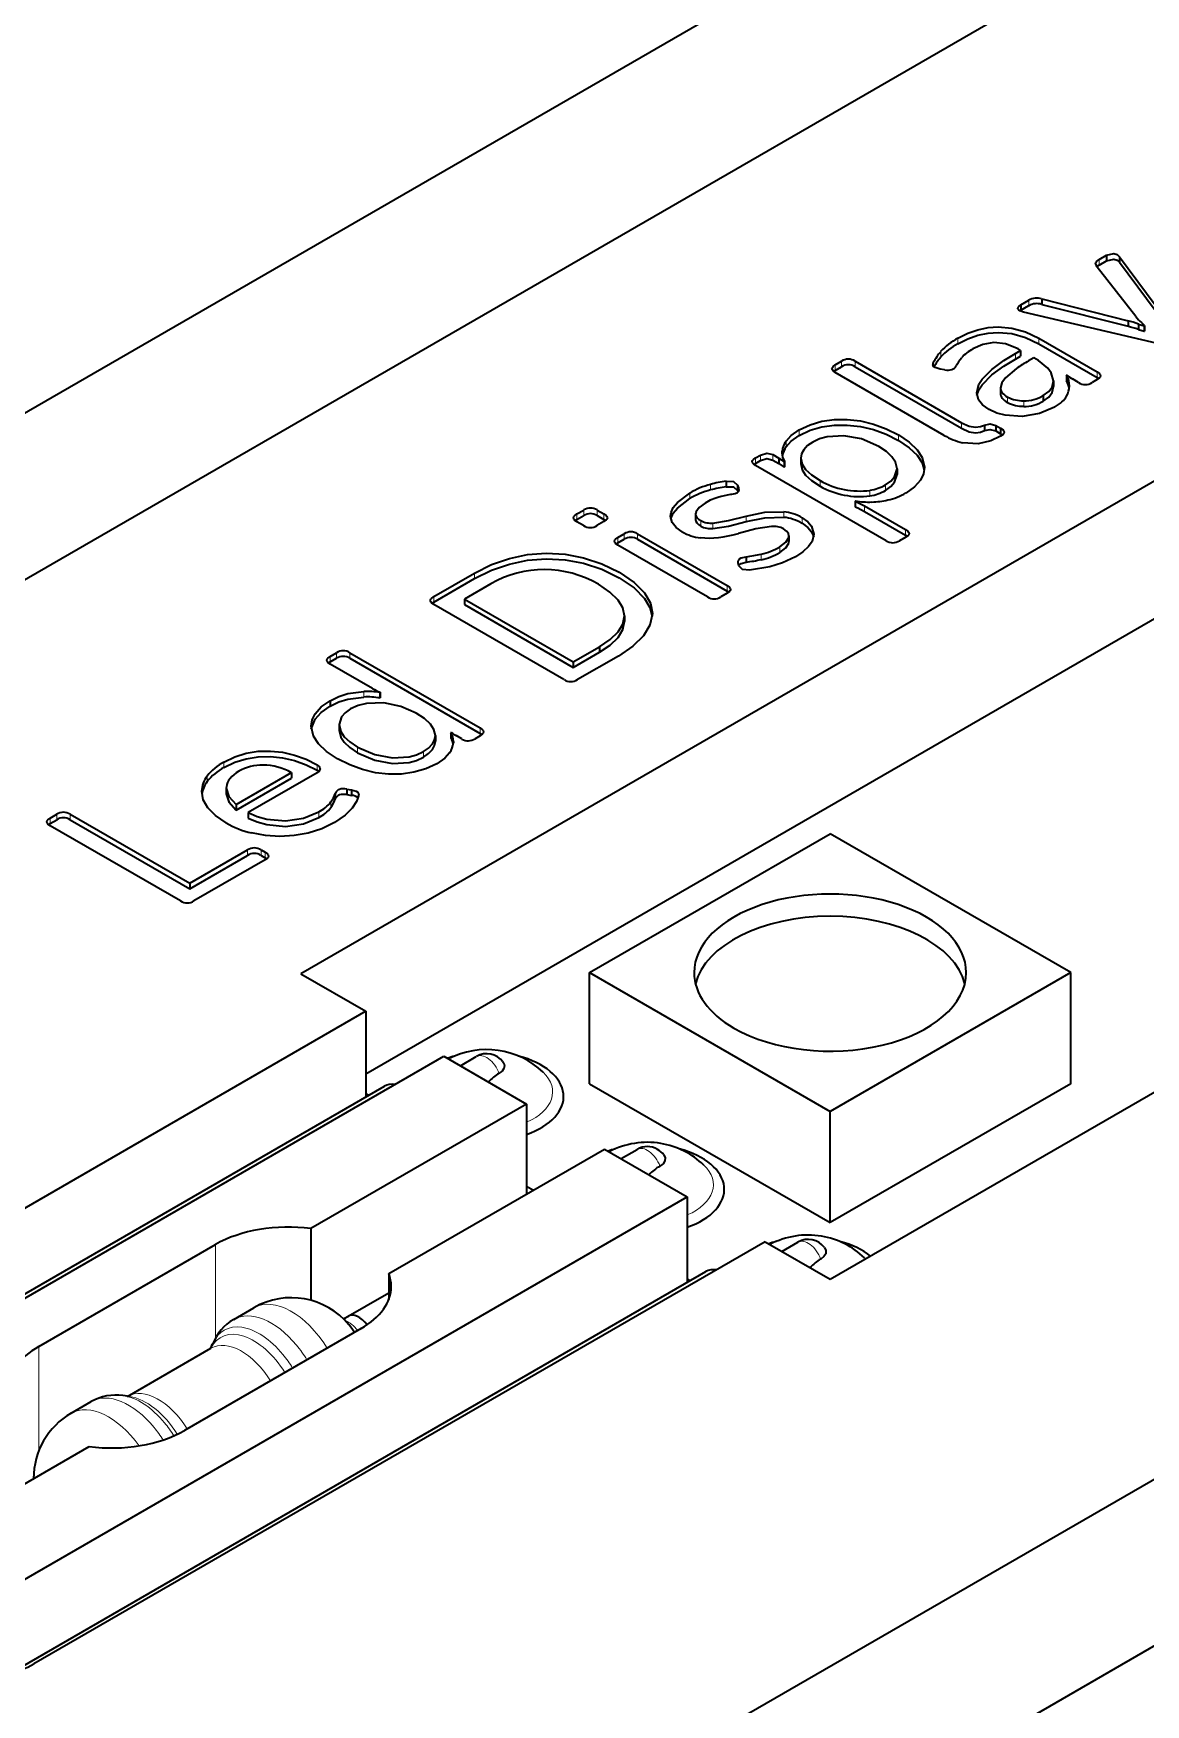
# Model space of a CAD drawing. Extents: x 218 to 1434, y 54 to 743.
# Drawn here: x 854.42 to 870.77, y 620.98 to 645.54 of the extents above; entities that cross this region are included whole.
import ezdxf

# ---------------------------------------------------------------- set-up
doc = ezdxf.new("R2010")
doc.units = 0

msp = doc.modelspace()

# ---------------------------------------------------------------- linework, layer by layer
at = {"color": 7, "lineweight": 35}
for p, q in [((829.375, 625.578), (1030.455, 741.671)), ((1033.969, 733.111), (858.355, 631.72)), ((859.309, 630.247), (1033.969, 731.086)), ((1052.332, 729.041), (851.253, 612.947)), ((1052.332, 726.591), (851.253, 610.498)), ((1052.332, 726.591), (851.253, 610.498)), ((834.646, 626.172), (930.701, 681.629)), ((834.646, 626.172), (930.701, 681.629)), ((866.133, 627.229), (945.509, 673.057))]:
    msp.add_line(p, q, dxfattribs=at)
at = {"color": 7, "lineweight": 35, "ltscale": 0.003112}
msp.add_line((870.086, 642.218), (870.193, 642.281), dxfattribs=at)
at = {"color": 7, "lineweight": 13, "ltscale": 0.00204}
for p, q in [((870.086, 642.218), (870.086, 642.137)), ((867.758, 640.864), (867.758, 640.783)), ((866.209, 640.672), (866.209, 640.59)), ((868.065, 639.821), (868.065, 639.74)), ((865.107, 639.344), (865.107, 639.263)), ((865.984, 638.969), (865.984, 638.888)), ((866.64, 638.597), (866.64, 638.516)), ((864.897, 638.448), (864.897, 638.367)), ((863.105, 638.188), (863.105, 638.107)), ((863.302, 638.188), (863.302, 638.107)), ((865.392, 637.995), (865.392, 637.913)), ((859.186, 635.052), (859.186, 634.97)), ((858.593, 634.793), (858.593, 634.711)), ((860.156, 634.986), (860.156, 634.904)), ((857.57, 633.541), (857.57, 633.46)), ((857.768, 633.541), (857.768, 633.46)), ((857.827, 633.507), (857.827, 633.425))]:
    msp.add_line(p, q, dxfattribs=at)
at = {"color": 7, "lineweight": 35, "ltscale": 0.003111}
msp.add_line((870.086, 642.137), (870.193, 642.199), dxfattribs=at)
at = {"color": 7, "lineweight": 35, "ltscale": 0.002042}
for p, q in [((870.193, 642.281), (870.193, 642.199)), ((870.385, 642.26), (870.385, 642.178)), ((868.936, 641.555), (868.936, 641.473)), ((869.242, 641.641), (869.242, 641.559)), ((870.511, 641.32), (870.511, 641.238)), ((870.666, 641.271), (870.666, 641.19)), ((870.747, 641.245), (870.747, 641.164)), ((869.606, 640.518), (869.606, 640.436)), ((868.637, 640.33), (868.637, 640.248)), ((869.265, 640.221), (869.265, 640.139)), ((869.415, 640.434), (869.415, 640.353)), ((868.403, 639.785), (868.403, 639.704)), ((868.639, 639.739), (868.639, 639.657)), ((865.38, 639.301), (865.38, 639.219)), ((865.455, 639.251), (865.455, 639.169)), ((865.46, 639.254), (865.46, 639.172)), ((865.701, 639.301), (865.701, 639.219)), ((864.605, 638.961), (864.605, 638.879)), ((864.156, 638.479), (864.156, 638.397)), ((866.499, 638.668), (866.499, 638.586)), ((865.528, 638.156), (865.528, 638.074)), ((862.742, 636.527), (862.742, 636.446)), ((862.356, 636.305), (862.356, 636.223)), ((859.512, 635.855), (859.512, 635.774)), ((859.518, 635.859), (859.518, 635.777)), ((858.782, 635.734), (858.782, 635.653)), ((858.915, 635.382), (858.915, 635.301)), ((860.331, 635.22), (860.331, 635.138)), ((858.214, 634.677), (858.214, 634.595)), ((857.258, 634.447), (857.258, 634.365)), ((859.099, 634.424), (859.099, 634.342)), ((857.403, 634.208), (857.403, 634.127)), ((857.581, 634.091), (857.581, 634.009)), ((856.72, 633.05), (856.72, 632.969))]:
    msp.add_line(p, q, dxfattribs=at)
at = {"color": 7, "lineweight": 35, "ltscale": 0.041964}
msp.add_line((870.385, 642.26), (871.385, 640.912), dxfattribs=at)
at = {"color": 7, "lineweight": 35, "ltscale": 0.041963}
msp.add_line((870.385, 642.178), (871.385, 640.83), dxfattribs=at)
at = {"color": 7, "lineweight": 35, "ltscale": 0.023054}
msp.add_line((870.625, 641.382), (870.056, 642.108), dxfattribs=at)
at = {"color": 7, "lineweight": 35, "ltscale": 0.00045935}
msp.add_line((868.92, 641.463), (868.936, 641.473), dxfattribs=at)
at = {"color": 7, "lineweight": 35, "ltscale": 0.00337}
for p, q in [((868.936, 641.555), (869.053, 641.622)), ((868.936, 641.473), (869.053, 641.541))]:
    msp.add_line(p, q, dxfattribs=at)
at = {"color": 7, "lineweight": 35, "ltscale": 0.050567}
msp.add_line((870.945, 640.986), (868.975, 641.446), dxfattribs=at)
at = {"color": 7, "lineweight": 13, "ltscale": 0.002042}
for p, q in [((869.053, 641.622), (869.053, 641.541)), ((868.01, 641.062), (868.01, 640.98)), ((869.199, 641.064), (869.199, 640.982)), ((866.302, 640.725), (866.302, 640.644)), ((866.499, 640.725), (866.499, 640.644)), ((868.855, 640.838), (868.855, 640.756)), ((870.058, 640.568), (870.058, 640.486)), ((868.741, 640.198), (868.741, 640.116)), ((868.978, 640.143), (868.978, 640.061)), ((865.679, 639.716), (865.679, 639.634)), ((865.484, 639.55), (865.484, 639.468)), ((867.137, 639.641), (867.137, 639.56)), ((865.038, 639.304), (865.038, 639.223)), ((865.29, 639.353), (865.29, 639.271)), ((864.069, 638.786), (864.069, 638.705)), ((864.373, 638.913), (864.373, 638.832)), ((866.718, 638.827), (866.718, 638.746)), ((866.948, 638.907), (866.948, 638.825)), ((862.41, 638.479), (862.41, 638.397)), ((862.512, 638.537), (862.512, 638.456)), ((862.709, 638.537), (862.709, 638.456)), ((862.808, 638.48), (862.808, 638.399)), ((865.452, 638.512), (865.452, 638.43)), ((864.231, 638.382), (864.231, 638.3)), ((864.411, 638.345), (864.411, 638.264)), ((865.722, 638.423), (865.722, 638.342)), ((867.242, 638.25), (867.242, 638.168)), ((863.012, 638.135), (863.012, 638.053)), ((865.525, 638.132), (865.525, 638.05)), ((865.119, 637.889), (865.119, 637.807)), ((860.907, 637.611), (860.907, 637.529)), ((860.306, 637.264), (860.306, 637.182)), ((864.619, 637.428), (864.619, 637.346)), ((858.785, 636.386), (858.785, 636.304)), ((858.878, 636.439), (858.878, 636.358)), ((859.075, 636.439), (859.075, 636.358)), ((859.278, 635.869), (859.278, 635.788)), ((860.991, 635.333), (860.991, 635.252)), ((857.219, 634.832), (857.219, 634.751)), ((856.976, 634.626), (856.976, 634.544)), ((854.765, 634.065), (854.765, 633.983)), ((854.963, 634.065), (854.963, 633.983)), ((858.617, 634.098), (858.617, 634.016)), ((858.795, 634.247), (858.795, 634.165)), ((854.669, 634.009), (854.669, 633.928))]:
    msp.add_line(p, q, dxfattribs=at)
at = {"color": 7, "lineweight": 35, "ltscale": 0.032733}
for p, q in [((869.242, 641.641), (870.511, 641.32)), ((869.242, 641.559), (870.511, 641.238))]:
    msp.add_line(p, q, dxfattribs=at)
at = {"color": 7, "lineweight": 35, "ltscale": 0.002122}
for p, q in [((870.666, 641.271), (870.747, 641.245)), ((870.666, 641.19), (870.747, 641.164))]:
    msp.add_line(p, q, dxfattribs=at)
at = {"color": 7, "lineweight": 35, "ltscale": 0.001556}
msp.add_line((870.753, 641.249), (870.708, 641.292), dxfattribs=at)
at = {"color": 7, "lineweight": 35, "ltscale": 0.000165415}
for p, q in [((870.747, 641.245), (870.753, 641.249)), ((869.612, 640.521), (869.606, 640.518)), ((865.455, 639.251), (865.46, 639.254)), ((865.455, 639.169), (865.46, 639.172))]:
    msp.add_line(p, q, dxfattribs=at)
at = {"color": 7, "lineweight": 35, "ltscale": 0.00204}
for p, q in [((870.753, 641.249), (870.753, 641.167)), ((868.933, 640.883), (868.933, 640.801)), ((868.568, 639.78), (868.568, 639.699)), ((867.117, 639.141), (867.117, 639.059)), ((864.77, 638.904), (864.77, 638.822)), ((864.898, 637.851), (864.898, 637.77)), ((860.758, 637.227), (860.758, 637.146)), ((863.109, 636.981), (863.109, 636.899)), ((860.56, 635.264), (860.56, 635.183)), ((858.86, 634.376), (858.86, 634.294)), ((859.027, 634.435), (859.027, 634.353))]:
    msp.add_line(p, q, dxfattribs=at)
at = {"color": 7, "lineweight": 35, "ltscale": 0.024794}
for p, q in [((869.199, 641.064), (870.058, 640.568)), ((869.199, 640.982), (870.058, 640.486))]:
    msp.add_line(p, q, dxfattribs=at)
at = {"color": 7, "lineweight": 35, "ltscale": 0.000166181}
for p, q in [((870.747, 641.164), (870.753, 641.167)), ((860.566, 635.268), (860.56, 635.264))]:
    msp.add_line(p, q, dxfattribs=at)
at = {"color": 7, "lineweight": 35, "ltscale": 0.00268}
for p, q in [((866.209, 640.672), (866.302, 640.725)), ((864.619, 637.314), (864.526, 637.26))]:
    msp.add_line(p, q, dxfattribs=at)
at = {"color": 7, "lineweight": 35, "ltscale": 0.045194}
msp.add_line((866.499, 640.725), (868.065, 639.821), dxfattribs=at)
at = {"color": 7, "lineweight": 13, "ltscale": 0.001294}
msp.add_line((867.648, 640.704), (867.648, 640.653), dxfattribs=at)
at = {"color": 7, "lineweight": 35, "ltscale": 0.002255}
for p, q in [((868.855, 640.838), (868.933, 640.883)), ((868.855, 640.756), (868.933, 640.801))]:
    msp.add_line(p, q, dxfattribs=at)
at = {"color": 7, "lineweight": 35, "ltscale": 0.001125}
msp.add_line((868.933, 640.883), (868.894, 640.905), dxfattribs=at)
at = {"color": 7, "lineweight": 35, "ltscale": 0.002248}
msp.add_line((869.127, 640.773), (869.049, 640.729), dxfattribs=at)
at = {"color": 7, "lineweight": 35, "ltscale": 0.0019}
msp.add_line((869.193, 640.735), (869.127, 640.773), dxfattribs=at)
at = {"color": 7, "lineweight": 35, "ltscale": 0.000725382}
for p, q in [((866.185, 640.574), (866.209, 640.59)), ((854.645, 633.911), (854.669, 633.928)), ((857.827, 633.425), (857.851, 633.409))]:
    msp.add_line(p, q, dxfattribs=at)
at = {"color": 7, "lineweight": 35, "ltscale": 0.002679}
for p, q in [((866.209, 640.59), (866.302, 640.644)), ((867.245, 638.138), (867.152, 638.084))]:
    msp.add_line(p, q, dxfattribs=at)
at = {"color": 7, "lineweight": 35, "ltscale": 0.046224}
msp.add_line((867.81, 639.634), (866.209, 640.558), dxfattribs=at)
at = {"color": 7, "lineweight": 35, "ltscale": 0.045193}
msp.add_line((866.499, 640.644), (868.065, 639.74), dxfattribs=at)
at = {"color": 7, "lineweight": 35, "ltscale": 0.001666}
msp.add_line((867.816, 640.597), (867.75, 640.608), dxfattribs=at)
at = {"color": 7, "lineweight": 35, "ltscale": 0.002585}
msp.add_line((869.785, 640.411), (869.696, 640.463), dxfattribs=at)
at = {"color": 7, "lineweight": 35, "ltscale": 0.00216}
msp.add_line((870.058, 640.454), (869.983, 640.411), dxfattribs=at)
at = {"color": 7, "lineweight": 35, "ltscale": 0.000726647}
msp.add_line((870.058, 640.486), (870.082, 640.47), dxfattribs=at)
at = {"color": 7, "lineweight": 35, "ltscale": 0.002073}
msp.add_line((868.568, 639.78), (868.639, 639.739), dxfattribs=at)
at = {"color": 7, "lineweight": 35, "ltscale": 0.002074}
msp.add_line((868.568, 639.699), (868.639, 639.657), dxfattribs=at)
at = {"color": 7, "lineweight": 35, "ltscale": 0.000807953}
msp.add_line((868.639, 639.657), (868.666, 639.639), dxfattribs=at)
at = {"color": 7, "lineweight": 35, "ltscale": 0.000725796}
for p, q in [((865.014, 639.207), (865.038, 639.223)), ((862.808, 638.399), (862.832, 638.383)), ((862.988, 638.037), (863.012, 638.053)), ((864.619, 637.346), (864.643, 637.33)), ((858.761, 636.288), (858.785, 636.304)), ((860.991, 635.252), (861.015, 635.236))]:
    msp.add_line(p, q, dxfattribs=at)
at = {"color": 7, "lineweight": 35, "ltscale": 0.001987}
msp.add_line((865.038, 639.304), (865.107, 639.344), dxfattribs=at)
at = {"color": 7, "lineweight": 35, "ltscale": 0.001988}
msp.add_line((865.038, 639.223), (865.107, 639.263), dxfattribs=at)
at = {"color": 7, "lineweight": 35, "ltscale": 0.002592}
for p, q in [((865.29, 639.353), (865.38, 639.301)), ((865.29, 639.271), (865.38, 639.219))]:
    msp.add_line(p, q, dxfattribs=at)
at = {"color": 7, "lineweight": 35, "ltscale": 0.002259}
for p, q in [((865.38, 639.301), (865.455, 639.251)), ((865.38, 639.219), (865.455, 639.169))]:
    msp.add_line(p, q, dxfattribs=at)
at = {"color": 7, "lineweight": 35, "ltscale": 0.000680174}
msp.add_line((865.426, 639.374), (865.427, 639.401), dxfattribs=at)
at = {"color": 7, "lineweight": 35, "ltscale": 0.001346}
msp.add_line((865.427, 639.401), (865.427, 639.347), dxfattribs=at)
at = {"color": 7, "lineweight": 35, "ltscale": 0.055319}
msp.add_line((866.955, 638.084), (865.038, 639.19), dxfattribs=at)
at = {"color": 7, "lineweight": 35, "ltscale": 0.001129}
msp.add_line((864.77, 638.904), (864.788, 638.862), dxfattribs=at)
at = {"color": 7, "lineweight": 35, "ltscale": 0.000513317}
msp.add_line((864.77, 638.822), (864.778, 638.803), dxfattribs=at)
at = {"color": 7, "lineweight": 35, "ltscale": 0.001193}
msp.add_line((864.788, 638.862), (864.788, 638.814), dxfattribs=at)
at = {"color": 7, "lineweight": 35, "ltscale": 0.002939}
for p, q in [((862.41, 638.479), (862.512, 638.537)), ((862.41, 638.397), (862.512, 638.456))]:
    msp.add_line(p, q, dxfattribs=at)
at = {"color": 7, "lineweight": 35, "ltscale": 0.002851}
for p, q in [((862.709, 638.537), (862.808, 638.48)), ((862.709, 638.456), (862.808, 638.399))]:
    msp.add_line(p, q, dxfattribs=at)
at = {"color": 7, "lineweight": 35, "ltscale": 0.000172991}
for p, q in [((866.505, 638.672), (866.499, 638.668)), ((859.512, 635.855), (859.518, 635.859)), ((859.512, 635.774), (859.518, 635.777))]:
    msp.add_line(p, q, dxfattribs=at)
at = {"color": 7, "lineweight": 35, "ltscale": 0.017369}
for p, q in [((866.64, 638.597), (867.242, 638.25)), ((863.02, 636.391), (862.419, 636.044))]:
    msp.add_line(p, q, dxfattribs=at)
at = {"color": 7, "lineweight": 35, "ltscale": 0.01737}
for p, q in [((866.64, 638.516), (867.242, 638.168)), ((860.306, 637.264), (860.907, 637.611)), ((860.306, 637.182), (860.907, 637.529))]:
    msp.add_line(p, q, dxfattribs=at)
at = {"color": 7, "lineweight": 35, "ltscale": 0.000724529}
for p, q in [((862.386, 638.381), (862.41, 638.397)), ((860.282, 637.166), (860.306, 637.182))]:
    msp.add_line(p, q, dxfattribs=at)
at = {"color": 7, "lineweight": 35, "ltscale": 0.002852}
msp.add_line((862.509, 638.308), (862.41, 638.365), dxfattribs=at)
at = {"color": 7, "lineweight": 35, "ltscale": 0.002938}
msp.add_line((862.808, 638.366), (862.706, 638.308), dxfattribs=at)
at = {"color": 7, "lineweight": 35, "ltscale": 0.002678}
for p, q in [((863.012, 638.135), (863.105, 638.188)), ((863.012, 638.053), (863.105, 638.107)), ((858.785, 636.386), (858.878, 636.439)), ((858.785, 636.304), (858.878, 636.358))]:
    msp.add_line(p, q, dxfattribs=at)
at = {"color": 7, "lineweight": 35, "ltscale": 0.038016}
msp.add_line((864.329, 637.26), (863.012, 638.021), dxfattribs=at)
at = {"color": 7, "lineweight": 35, "ltscale": 0.038013}
msp.add_line((863.302, 638.188), (864.619, 637.428), dxfattribs=at)
at = {"color": 7, "lineweight": 35, "ltscale": 0.038014}
msp.add_line((863.302, 638.107), (864.619, 637.346), dxfattribs=at)
at = {"color": 7, "lineweight": 35, "ltscale": 0.000597334}
for p, q in [((865.525, 638.132), (865.528, 638.156)), ((865.525, 638.05), (865.528, 638.074))]:
    msp.add_line(p, q, dxfattribs=at)
at = {"color": 7, "lineweight": 35, "ltscale": 0.000735532}
msp.add_line((867.242, 638.168), (867.266, 638.152), dxfattribs=at)
at = {"color": 7, "lineweight": 35, "ltscale": 0.000457837}
msp.add_line((864.781, 637.76), (864.779, 637.778), dxfattribs=at)
at = {"color": 7, "lineweight": 35, "ltscale": 0.001079}
msp.add_line((864.793, 637.718), (864.781, 637.76), dxfattribs=at)
at = {"color": 7, "lineweight": 35, "ltscale": 0.011147}
msp.add_line((861.144, 637.45), (860.758, 637.227), dxfattribs=at)
at = {"color": 7, "lineweight": 35, "ltscale": 0.055296}
msp.add_line((862.221, 636.044), (860.306, 637.15), dxfattribs=at)
at = {"color": 7, "lineweight": 35, "ltscale": 0.046143}
msp.add_line((860.758, 637.227), (862.356, 636.305), dxfattribs=at)
at = {"color": 7, "lineweight": 35, "ltscale": 0.046144}
msp.add_line((860.758, 637.146), (862.356, 636.223), dxfattribs=at)
at = {"color": 7, "lineweight": 35, "ltscale": 0.011148}
for p, q in [((862.356, 636.305), (862.742, 636.527)), ((862.356, 636.223), (862.742, 636.446))]:
    msp.add_line(p, q, dxfattribs=at)
at = {"color": 7, "lineweight": 35, "ltscale": 0.017973}
msp.add_line((859.407, 635.912), (858.785, 636.272), dxfattribs=at)
at = {"color": 7, "lineweight": 35, "ltscale": 0.055304}
for p, q in [((859.075, 636.439), (860.991, 635.333)), ((859.075, 636.358), (860.991, 635.252))]:
    msp.add_line(p, q, dxfattribs=at)
at = {"color": 7, "lineweight": 35, "ltscale": 0.000456546}
msp.add_line((860.596, 635.134), (860.596, 635.116), dxfattribs=at)
at = {"color": 7, "lineweight": 35, "ltscale": 0.002505}
msp.add_line((860.721, 635.171), (860.634, 635.221), dxfattribs=at)
at = {"color": 7, "lineweight": 35, "ltscale": 0.002254}
msp.add_line((860.991, 635.219), (860.913, 635.174), dxfattribs=at)
at = {"color": 7, "lineweight": 35, "ltscale": 0.02341}
for p, q in [((857.403, 634.208), (858.214, 634.677)), ((857.403, 634.127), (858.214, 634.595))]:
    msp.add_line(p, q, dxfattribs=at)
at = {"color": 7, "lineweight": 35, "ltscale": 0.029215}
msp.add_line((858.593, 634.675), (857.581, 634.091), dxfattribs=at)
at = {"color": 7, "lineweight": 35, "ltscale": 0.000758977}
msp.add_line((858.593, 634.711), (858.618, 634.693), dxfattribs=at)
at = {"color": 7, "lineweight": 35, "ltscale": 0.000559305}
msp.add_line((857.259, 634.469), (857.258, 634.447), dxfattribs=at)
at = {"color": 7, "lineweight": 35, "ltscale": 0.001809}
for p, q in [((859.027, 634.435), (859.099, 634.424)), ((859.027, 634.353), (859.099, 634.342))]:
    msp.add_line(p, q, dxfattribs=at)
at = {"color": 7, "lineweight": 35, "ltscale": 0.002773}
for p, q in [((854.669, 634.009), (854.765, 634.065)), ((854.669, 633.928), (854.765, 633.983))]:
    msp.add_line(p, q, dxfattribs=at)
at = {"color": 7, "lineweight": 35, "ltscale": 0.050724}
for p, q in [((854.963, 634.065), (856.72, 633.05)), ((854.963, 633.983), (856.72, 632.969))]:
    msp.add_line(p, q, dxfattribs=at)
at = {"color": 7, "lineweight": 35, "ltscale": 0.0553}
msp.add_line((856.585, 632.79), (854.669, 633.895), dxfattribs=at)
at = {"color": 7, "lineweight": 35, "ltscale": 0.102062}
for p, q in [((862.597, 631.737), (866.133, 633.778)), ((869.668, 631.737), (866.133, 633.778)), ((862.597, 631.737), (866.133, 629.695)), ((869.668, 631.737), (866.133, 629.695)), ((862.597, 630.104), (866.133, 628.062)), ((869.668, 630.104), (866.133, 628.062))]:
    msp.add_line(p, q, dxfattribs=at)
at = {"color": 7, "lineweight": 35, "ltscale": 0.024541}
msp.add_line((856.72, 633.05), (857.57, 633.541), dxfattribs=at)
at = {"color": 7, "lineweight": 35, "ltscale": 0.024542}
msp.add_line((856.72, 632.969), (857.57, 633.46), dxfattribs=at)
at = {"color": 7, "lineweight": 35, "ltscale": 0.030159}
msp.add_line((857.827, 633.393), (856.782, 632.79), dxfattribs=at)
at = {"color": 7, "lineweight": 35, "ltscale": 0.001721}
for p, q in [((857.768, 633.541), (857.827, 633.507)), ((857.768, 633.46), (857.827, 633.425))]:
    msp.add_line(p, q, dxfattribs=at)
at = {"color": 7, "lineweight": 35, "ltscale": 0.027557}
for p, q in [((858.355, 631.72), (859.309, 631.169)), ((865.178, 627.78), (866.133, 627.229))]:
    msp.add_line(p, q, dxfattribs=at)
at = {"color": 7, "lineweight": 35, "ltscale": 0.040825}
for p, q in [((862.597, 630.104), (862.597, 631.737)), ((869.668, 630.104), (869.668, 631.737)), ((866.133, 628.062), (866.133, 629.695))]:
    msp.add_line(p, q, dxfattribs=at)
at = {"color": 7, "lineweight": 35, "ltscale": 0.310267}
msp.add_line((859.309, 631.169), (848.561, 624.963), dxfattribs=at)
at = {"color": 7, "lineweight": 35, "ltscale": 0.031459}
for p, q in [((859.309, 631.169), (859.309, 629.91)), ((864.032, 628.442), (864.032, 627.184))]:
    msp.add_line(p, q, dxfattribs=at)
at = {"color": 7, "lineweight": 35, "ltscale": 0.310269}
for p, q in [((849.708, 624.301), (860.456, 630.507)), ((853.284, 622.237), (864.032, 628.442)), ((865.178, 627.78), (854.43, 621.575))]:
    msp.add_line(p, q, dxfattribs=at)
at = {"color": 7, "lineweight": 35, "ltscale": 0.035077}
msp.add_line((860.456, 630.507), (861.671, 629.805), dxfattribs=at)
at = {"color": 7, "lineweight": 35, "ltscale": 0.006787}
msp.add_line((860.698, 630.367), (860.932, 630.503), dxfattribs=at)
at = {"color": 7, "lineweight": 35, "ltscale": 0.000535705}
msp.add_line((861.323, 630.423), (861.335, 630.404), dxfattribs=at)
at = {"color": 7, "lineweight": 35, "ltscale": 0.289858}
msp.add_line((849.541, 624.27), (859.582, 630.068), dxfattribs=at)
at = {"color": 7, "lineweight": 35, "ltscale": 0.001267}
msp.add_line((859.309, 629.961), (859.353, 629.935), dxfattribs=at)
at = {"color": 7, "lineweight": 35, "ltscale": 0.091557}
msp.add_line((861.671, 629.805), (858.499, 627.974), dxfattribs=at)
at = {"color": 7, "lineweight": 35, "ltscale": 0.033089}
msp.add_line((861.671, 629.805), (861.671, 628.482), dxfattribs=at)
at = {"color": 7, "lineweight": 35, "ltscale": 0.091558}
for p, q in [((859.645, 627.312), (862.817, 629.143)), ((852.069, 622.938), (855.24, 624.769))]:
    msp.add_line(p, q, dxfattribs=at)
at = {"color": 7, "lineweight": 35, "ltscale": 0.035079}
msp.add_line((862.817, 629.143), (864.032, 628.442), dxfattribs=at)
at = {"color": 7, "lineweight": 35, "ltscale": 0.006796}
msp.add_line((863.06, 629.003), (863.296, 629.139), dxfattribs=at)
at = {"color": 7, "lineweight": 35, "ltscale": 0.002894}
msp.add_line((861.671, 628.597), (861.771, 628.54), dxfattribs=at)
at = {"color": 7, "lineweight": 35, "ltscale": 0.026349}
msp.add_line((858.499, 627.974), (858.499, 626.92), dxfattribs=at)
at = {"color": 7, "lineweight": 35, "ltscale": 0.074991}
for p, q in [((854.501, 626.24), (857.099, 627.739)), ((859.239, 626.504), (856.641, 625.004))]:
    msp.add_line(p, q, dxfattribs=at)
at = {"color": 7, "lineweight": 13, "ltscale": 0.034369}
msp.add_line((857.099, 627.739), (857.099, 626.365), dxfattribs=at)
at = {"color": 7, "lineweight": 35, "ltscale": 0.006816}
msp.add_line((865.423, 627.639), (865.659, 627.775), dxfattribs=at)
at = {"color": 7, "lineweight": 35, "ltscale": 0.289855}
msp.add_line((854.265, 621.544), (864.305, 627.341), dxfattribs=at)
at = {"color": 7, "lineweight": 35, "ltscale": 0.009537}
msp.add_line((859.645, 627.312), (859.645, 626.931), dxfattribs=at)
at = {"color": 7, "lineweight": 35, "ltscale": 0.001265}
msp.add_line((864.032, 627.234), (864.076, 627.209), dxfattribs=at)
at = {"color": 7, "lineweight": 35, "ltscale": 0.019198}
msp.add_line((858.98, 626.647), (859.645, 627.031), dxfattribs=at)
at = {"color": 7, "lineweight": 35, "ltscale": 0.008565}
for p, q in [((857.367, 626.639), (857.663, 626.811)), ((854.976, 625.259), (855.273, 625.431))]:
    msp.add_line(p, q, dxfattribs=at)
at = {"color": 7, "lineweight": 35, "ltscale": 0.002116}
msp.add_line((858.98, 626.647), (859.053, 626.689), dxfattribs=at)
at = {"color": 7, "lineweight": 13, "ltscale": 0.038361}
msp.add_line((854.501, 626.24), (854.501, 624.705), dxfattribs=at)
at = {"color": 7, "lineweight": 35, "ltscale": 0.035356}
msp.add_line((855.807, 625.508), (857.032, 626.215), dxfattribs=at)
at = {"color": 7, "lineweight": 35, "ltscale": 0.001754}
msp.add_line((857.031, 626.214), (857.057, 626.279), dxfattribs=at)
at = {"color": 7, "lineweight": 35, "ltscale": 0.000147411}
msp.add_line((857.037, 626.219), (857.032, 626.215), dxfattribs=at)
at = {"color": 7, "lineweight": 35, "ltscale": 0.002461}
msp.add_line((855.837, 625.505), (855.739, 625.518), dxfattribs=at)
at = {"color": 7, "lineweight": 35}
for points in [[(870.035, 642.154), (870.04, 642.177), (870.05, 642.191), (870.086, 642.218)], [(870.193, 642.281), (870.301, 642.307), (870.349, 642.292), (870.385, 642.26)], [(870.193, 642.199), (870.301, 642.225), (870.349, 642.211), (870.385, 642.178)], [(868.89, 641.501), (868.895, 641.519), (868.904, 641.531), (868.936, 641.555)], [(868.975, 641.446), (868.921, 641.463), (868.904, 641.474), (868.891, 641.493), (868.89, 641.501)], [(868.01, 641.062), (868.156, 641.135), (868.305, 641.187), (868.453, 641.218), (868.602, 641.229), (868.803, 641.212), (869.003, 641.157), (869.199, 641.064)], [(868.01, 640.98), (868.156, 641.053), (868.305, 641.106), (868.453, 641.137), (868.602, 641.147), (868.803, 641.13), (869.003, 641.075), (869.199, 640.982)], [(868.894, 640.905), (868.711, 640.981), (868.538, 641), (868.378, 640.972), (868.232, 640.907)], [(868.287, 640.261), (868.32, 640.385), (868.369, 640.46), (868.511, 640.604), (868.686, 640.733), (868.855, 640.838)], [(868.291, 640.221), (868.32, 640.303), (868.369, 640.378), (868.511, 640.523), (868.686, 640.651), (868.855, 640.756)], [(869.415, 640.434), (869.381, 640.555), (869.334, 640.621), (869.193, 640.735)], [(866.159, 640.615), (866.165, 640.634), (866.175, 640.646), (866.209, 640.672)], [(866.209, 640.558), (866.175, 640.583), (866.165, 640.596), (866.159, 640.615)], [(867.75, 640.608), (867.675, 640.631), (867.653, 640.647), (867.641, 640.677)], [(868.871, 640.617), (868.708, 640.48), (868.658, 640.407), (868.637, 640.334)], [(870.058, 640.568), (870.092, 640.543), (870.102, 640.53), (870.107, 640.511)], [(870.107, 640.511), (870.102, 640.492), (870.092, 640.479), (870.058, 640.454)], [(868.472, 640.015), (868.374, 640.085), (868.315, 640.158), (868.287, 640.261)], [(869.265, 640.221), (869.345, 640.279), (869.394, 640.345), (869.415, 640.434)], [(869.265, 640.139), (869.345, 640.198), (869.394, 640.263), (869.415, 640.353)], [(869.429, 640.05), (869.208, 639.956), (868.956, 639.913), (868.704, 639.929), (868.584, 639.963), (868.472, 640.015)], [(865.484, 639.55), (865.558, 639.633), (865.679, 639.716)], [(865.679, 639.716), (865.839, 639.791), (866.012, 639.841), (866.196, 639.866), (866.385, 639.868), (866.577, 639.846), (866.768, 639.8), (866.956, 639.732), (867.137, 639.641)], [(865.679, 639.634), (865.839, 639.709), (866.012, 639.759), (866.196, 639.785), (866.385, 639.786), (866.577, 639.764), (866.768, 639.719), (866.956, 639.65), (867.137, 639.56)], [(868.065, 639.821), (868.178, 639.77), (868.271, 639.754), (868.345, 639.764), (868.403, 639.785)], [(868.065, 639.74), (868.178, 639.688), (868.271, 639.672), (868.345, 639.682), (868.403, 639.704)], [(868.403, 639.785), (868.484, 639.803), (868.568, 639.78)], [(868.403, 639.704), (868.484, 639.721), (868.568, 639.699)], [(868.639, 639.739), (868.674, 639.714), (868.684, 639.702), (868.692, 639.679)], [(865.484, 639.468), (865.558, 639.551), (865.679, 639.634)], [(865.877, 639.536), (865.8, 639.483), (865.744, 639.423), (865.712, 639.364), (865.701, 639.301)], [(866.846, 639.471), (866.592, 639.581), (866.333, 639.629), (866.088, 639.613), (865.976, 639.582), (865.877, 639.536)], [(867.117, 639.141), (867.092, 639.242), (867.041, 639.318), (866.959, 639.395), (866.846, 639.471)], [(867.137, 639.641), (867.295, 639.535), (867.412, 639.423), (867.486, 639.31), (867.52, 639.166)], [(867.137, 639.56), (867.295, 639.453), (867.412, 639.342), (867.484, 639.233), (867.517, 639.124)], [(868.639, 639.621), (868.494, 639.553), (868.306, 639.51), (868.078, 639.526)], [(868.692, 639.679), (868.687, 639.661), (868.676, 639.648), (868.639, 639.621)], [(864.989, 639.248), (864.994, 639.267), (865.004, 639.279), (865.038, 639.304)], [(865.038, 639.19), (865.004, 639.216), (864.994, 639.229), (864.989, 639.248)], [(865.107, 639.344), (865.202, 639.375), (865.29, 639.353)], [(865.107, 639.263), (865.202, 639.293), (865.29, 639.271)], [(865.701, 639.301), (865.722, 639.211), (865.773, 639.133), (865.86, 639.052), (865.984, 638.969)], [(865.701, 639.219), (865.722, 639.13), (865.773, 639.051), (865.86, 638.97), (865.984, 638.888)], [(866.948, 638.907), (867.026, 638.962), (867.081, 639.025), (867.117, 639.141)], [(866.948, 638.825), (867.026, 638.881), (867.081, 638.944), (867.117, 639.059)], [(867.52, 639.166), (867.505, 639.07), (867.46, 638.978), (867.372, 638.877), (867.244, 638.787)], [(863.786, 638.447), (863.794, 638.499), (863.827, 638.574), (863.887, 638.648), (864.069, 638.786)], [(864.605, 638.961), (864.71, 638.957), (864.77, 638.904)], [(864.605, 638.879), (864.71, 638.876), (864.77, 638.822)], [(862.361, 638.422), (862.366, 638.441), (862.376, 638.453), (862.41, 638.479)], [(862.808, 638.48), (862.842, 638.455), (862.852, 638.442), (862.858, 638.423)], [(863.791, 638.406), (863.827, 638.492), (863.887, 638.566), (864.069, 638.705)], [(864.294, 638.639), (864.207, 638.575), (864.161, 638.507)], [(864.897, 638.448), (865.173, 638.505), (865.452, 638.512)], [(866.499, 638.668), (866.538, 638.649), (866.64, 638.597)], [(866.499, 638.586), (866.538, 638.568), (866.64, 638.516)], [(862.41, 638.365), (862.376, 638.39), (862.366, 638.403), (862.361, 638.422)], [(862.858, 638.423), (862.852, 638.404), (862.842, 638.392), (862.808, 638.366)], [(863.958, 638.218), (863.868, 638.282), (863.812, 638.352), (863.786, 638.447)], [(864.411, 638.345), (864.638, 638.382), (864.897, 638.448)], [(864.411, 638.264), (864.638, 638.3), (864.897, 638.367)], [(865.271, 638.294), (865.043, 638.258), (864.784, 638.192)], [(864.897, 638.367), (865.173, 638.424), (865.452, 638.43)], [(865.528, 638.156), (865.519, 638.193), (865.493, 638.227), (865.449, 638.259)], [(865.722, 638.423), (865.805, 638.364), (865.861, 638.298), (865.895, 638.184)], [(865.722, 638.342), (865.805, 638.282), (865.861, 638.216), (865.891, 638.143)], [(867.242, 638.25), (867.277, 638.224), (867.286, 638.212), (867.292, 638.192)], [(862.963, 638.078), (862.968, 638.097), (862.978, 638.109), (863.012, 638.135)], [(863.012, 638.021), (862.978, 638.046), (862.968, 638.059), (862.963, 638.078)], [(865.392, 637.995), (865.482, 638.062), (865.525, 638.132)], [(865.392, 637.913), (865.482, 637.98), (865.525, 638.05)], [(865.895, 638.184), (865.867, 638.076), (865.813, 637.999), (865.732, 637.924), (865.623, 637.851)], [(867.292, 638.192), (867.287, 638.174), (867.278, 638.162), (867.245, 638.138)], [(860.907, 637.611), (861.156, 637.734), (861.418, 637.825), (861.687, 637.881), (861.961, 637.901), (862.236, 637.887), (862.509, 637.836), (862.776, 637.748), (863.033, 637.622)], [(860.907, 637.529), (861.156, 637.653), (861.418, 637.743), (861.687, 637.799), (861.961, 637.82), (862.236, 637.805), (862.509, 637.754), (862.776, 637.666), (863.033, 637.54)], [(864.779, 637.778), (864.784, 637.801), (864.801, 637.819), (864.824, 637.832), (864.898, 637.851)], [(864.79, 637.728), (864.824, 637.75), (864.898, 637.77)], [(865.623, 637.851), (865.432, 637.76), (865.248, 637.702), (864.949, 637.652)], [(863.033, 637.622), (863.251, 637.473), (863.405, 637.318), (863.492, 637.167), (863.521, 637.015)], [(863.033, 637.54), (863.251, 637.391), (863.405, 637.237), (863.484, 637.106), (863.519, 636.974)], [(864.949, 637.652), (864.847, 637.663), (864.793, 637.718)], [(860.256, 637.207), (860.262, 637.226), (860.272, 637.238), (860.306, 637.264)], [(863.109, 636.981), (863.086, 637.098), (863.017, 637.214), (862.897, 637.331), (862.728, 637.445)], [(864.619, 637.428), (864.653, 637.402), (864.663, 637.39), (864.669, 637.371)], [(864.669, 637.371), (864.663, 637.352), (864.653, 637.339), (864.619, 637.314)], [(860.306, 637.15), (860.272, 637.175), (860.262, 637.188), (860.256, 637.207)], [(863.521, 637.015), (863.485, 636.843), (863.389, 636.687), (863.234, 636.535), (863.02, 636.391)], [(862.742, 636.527), (862.9, 636.634), (863.015, 636.745), (863.085, 636.86), (863.109, 636.981)], [(862.742, 636.446), (862.9, 636.552), (863.015, 636.664), (863.085, 636.779), (863.109, 636.899)], [(858.735, 636.329), (858.741, 636.348), (858.751, 636.361), (858.785, 636.386)], [(858.785, 636.272), (858.751, 636.297), (858.741, 636.31), (858.735, 636.329)], [(858.782, 635.734), (858.913, 635.798), (859.042, 635.838), (859.278, 635.869)], [(858.782, 635.653), (858.913, 635.716), (859.042, 635.756), (859.278, 635.788)], [(858.505, 635.358), (858.519, 635.452), (858.563, 635.542), (858.652, 635.643), (858.782, 635.734)], [(858.507, 635.317), (858.563, 635.461), (858.652, 635.561), (858.782, 635.653)], [(859.082, 635.614), (859.004, 635.558), (858.95, 635.496), (858.915, 635.382)], [(860.048, 635.553), (859.824, 635.651), (859.573, 635.703), (859.317, 635.695), (859.194, 635.665), (859.082, 635.614)], [(860.331, 635.22), (860.309, 635.31), (860.258, 635.389), (860.173, 635.47), (860.048, 635.553)], [(858.89, 634.88), (858.731, 634.987), (858.614, 635.098), (858.54, 635.212), (858.505, 635.358)], [(858.915, 635.382), (858.94, 635.281), (858.992, 635.204), (859.074, 635.127), (859.186, 635.052)], [(858.915, 635.301), (858.94, 635.199), (858.992, 635.122), (859.074, 635.045), (859.186, 634.97)], [(860.991, 635.333), (861.025, 635.308), (861.035, 635.295), (861.04, 635.276)], [(859.186, 635.052), (859.441, 634.941), (859.7, 634.893), (859.944, 634.908), (860.055, 634.939), (860.156, 634.986)], [(860.156, 634.986), (860.231, 635.038), (860.288, 635.098), (860.32, 635.157), (860.331, 635.22)], [(860.156, 634.904), (860.231, 634.957), (860.288, 635.017), (860.32, 635.075), (860.331, 635.138)], [(861.04, 635.276), (861.035, 635.257), (861.025, 635.245), (860.991, 635.219)], [(857.219, 634.832), (857.381, 634.91), (857.552, 634.962), (857.728, 634.99), (857.906, 634.994), (858.084, 634.975), (858.259, 634.935), (858.43, 634.874), (858.593, 634.793)], [(857.219, 634.751), (857.381, 634.828), (857.552, 634.88), (857.728, 634.908), (857.906, 634.912), (858.084, 634.894), (858.259, 634.853), (858.43, 634.792), (858.593, 634.711)], [(860.35, 634.808), (860.19, 634.732), (860.015, 634.682), (859.831, 634.656), (859.641, 634.654), (859.45, 634.676), (859.258, 634.721), (859.071, 634.79), (858.89, 634.88)], [(859.186, 634.97), (859.441, 634.859), (859.7, 634.812), (859.944, 634.826), (860.055, 634.857), (860.156, 634.904)], [(860.54, 634.97), (860.468, 634.889), (860.35, 634.808)], [(858.637, 634.735), (858.624, 634.7), (858.593, 634.675)], [(857.256, 633.937), (857.099, 634.044), (856.988, 634.159), (856.92, 634.277), (856.896, 634.403)], [(857.258, 634.447), (857.294, 634.327), (857.403, 634.208)], [(857.258, 634.365), (857.294, 634.246), (857.403, 634.127)], [(859.201, 634.331), (859.169, 634.252), (859.106, 634.155), (859.003, 634.049), (858.85, 633.942)], [(859.099, 634.424), (859.167, 634.406), (859.189, 634.391), (859.202, 634.374), (859.206, 634.355)], [(857.581, 634.091), (857.713, 634.033), (857.851, 633.994), (858.129, 633.968), (858.391, 634.005), (858.617, 634.098)], [(854.62, 633.952), (854.625, 633.971), (854.635, 633.984), (854.669, 634.009)], [(854.669, 633.895), (854.635, 633.921), (854.625, 633.933), (854.62, 633.952)], [(857.581, 634.009), (857.713, 633.951), (857.851, 633.912), (858.129, 633.886), (858.391, 633.924), (858.617, 634.016)], [(858.85, 633.942), (858.663, 633.852), (858.463, 633.789), (858.254, 633.752), (858.042, 633.74), (857.832, 633.752), (857.626, 633.79)], [(857.827, 633.507), (857.861, 633.481), (857.871, 633.469), (857.877, 633.45)], [(857.877, 633.45), (857.871, 633.431), (857.861, 633.418), (857.827, 633.393)], [(861.335, 630.404), (861.345, 630.365), (861.336, 630.325), (861.31, 630.288), (861.268, 630.257)], [(863.686, 629.058), (863.706, 629.015), (863.703, 628.97), (863.677, 628.928), (863.631, 628.892)], [(866.05, 627.694), (866.07, 627.651), (866.067, 627.605), (866.041, 627.563), (865.994, 627.526)]]:
    msp.add_lwpolyline(points, dxfattribs=at)
for centre, radius, start, end in [((870.108, 642.16), 0.0733, 184.4014, 225.1768), ((870.157, 642.006), 0.148, 118.7564, 134.8969), ((869.167, 641.418), 0.235, 71.6054, 119.3021), ((869.167, 641.336), 0.235, 71.6054, 119.3021), ((869.837, 638.845), 2.564, 71.1361, 74.7728), ((869.837, 638.764), 2.564, 71.1361, 74.7728), ((871.148, 641.787), 0.662, 217.7326, 228.3657), ((868.438, 640.247), 0.92, 117.7136, 137.8064), ((868.438, 640.166), 0.92, 117.7136, 137.8064), ((866.4, 640.57), 0.184, 57.5978, 122.4022), ((867.704, 640.674), 0.0637, 151.7946, 178.0544), ((868.443, 640.274), 0.904, 139.2887, 151.5848), ((868.539, 640.123), 1.022, 139.8383, 149.5099), ((868.534, 640.376), 0.614, 140.008, 153.064), ((868.509, 640.385), 0.591, 117.9398, 139.0854), ((870.668, 637.942), 3.223, 120.1516, 123.8855), ((866.4, 640.488), 0.184, 57.5978, 122.4022), ((869.339, 640.356), 0.312, 0.8537, 31.247), ((869.324, 640.268), 0.328, 9.293, 30.7529), ((869.806, 640.715), 0.274, 224.8419, 246.3266), ((868.966, 640.641), 0.497, 243.0698, 271.3199), ((868.984, 640.684), 0.542, 269.3336, 301.2564), ((869.326, 640.373), 0.325, 329.7478, 357.7498), ((869.884, 640.566), 0.184, 237.5988, 302.4012), ((868.966, 640.559), 0.497, 243.0698, 271.3199), ((868.984, 640.602), 0.542, 269.3336, 301.2564), ((865.776, 639.35), 0.353, 145.6988, 171.7647), ((865.8, 639.258), 0.379, 146.3888, 168.3306), ((868.28, 640.407), 0.904, 238.6978, 257.0833), ((865.653, 639.375), 0.228, 180.2504, 212.0303), ((866.565, 639.995), 1.179, 240.5023, 277.4537), ((864.669, 637.785), 1.167, 104.7025, 120.9168), ((864.669, 637.703), 1.167, 104.7025, 120.9168), ((864.718, 637.926), 0.83, 104.6237, 120.6829), ((865.003, 636.447), 2.546, 98.998, 104.332), ((865.003, 636.365), 2.546, 98.998, 104.332), ((865.08, 636.52), 2.281, 99.8554, 104.5088), ((864.737, 638.835), 0.0578, 1.7564, 28.1093), ((866.565, 639.914), 1.179, 240.5023, 277.4537), ((866.624, 639.473), 0.652, 278.2209, 299.7625), ((866.624, 639.391), 0.652, 278.2209, 299.7625), ((866.795, 639.544), 0.88, 282.3305, 300.7301), ((862.611, 638.382), 0.184, 57.5349, 122.465), ((862.611, 638.3), 0.184, 57.5349, 122.465), ((864.24, 638.478), 0.0838, 159.3678, 179.4443), ((865.383, 637.847), 0.668, 59.5705, 84.0715), ((866.697, 639.677), 1.023, 259.1861, 272.6435), ((866.689, 640.029), 1.376, 272.3086, 282.309), ((862.608, 638.463), 0.184, 237.5978, 302.4022), ((864.379, 638.656), 0.312, 241.7348, 275.837), ((864.379, 638.575), 0.312, 241.7348, 275.837), ((865.305, 637.992), 0.304, 61.6627, 96.4008), ((865.383, 637.765), 0.668, 59.5705, 84.0715), ((863.204, 638.032), 0.184, 57.5978, 122.4022), ((863.204, 637.951), 0.184, 57.5978, 122.4022), ((864.292, 638.783), 0.657, 239.4734, 264.2331), ((864.937, 638.763), 0.893, 281.8216, 300.6542), ((867.053, 638.24), 0.184, 237.6615, 302.3384), ((864.455, 641.081), 3.26, 277.8074, 281.753), ((864.455, 641), 3.26, 277.8074, 281.753), ((864.937, 638.681), 0.893, 281.8216, 300.6542), ((861.93, 636.093), 1.569, 59.4845, 120.0827), ((864.428, 637.415), 0.184, 237.5359, 302.4641), ((858.976, 636.284), 0.184, 57.5978, 122.4022), ((858.976, 636.202), 0.184, 57.5978, 122.4022), ((862.32, 636.199), 0.184, 237.5988, 302.4012), ((859.331, 634.773), 1.097, 80.4873, 92.7398), ((859.331, 634.692), 1.097, 80.4873, 92.7398), ((859.675, 636.323), 0.49, 236.9023, 251.3168), ((860.248, 635.166), 0.352, 326.1151, 351.7466), ((860.338, 635.131), 0.258, 0.5514, 30.9609), ((860.327, 635.045), 0.27, 10.4385, 30.5498), ((860.845, 635.611), 0.443, 230.8983, 241.6805), ((860.814, 635.324), 0.179, 238.8606, 303.5918), ((857.586, 634.148), 0.775, 118.1611, 141.9496), ((857.796, 633.946), 0.841, 60.233, 89.7845), ((858.565, 634.724), 0.073, 8.117, 67.4331), ((857.272, 634.393), 0.377, 141.9287, 178.5286), ((857.289, 634.304), 0.394, 142.4885, 171.5302), ((857.586, 634.067), 0.775, 118.1611, 141.9496), ((857.786, 634.063), 0.723, 89.007, 118.541), ((858.456, 634.5), 0.423, 323.2445, 342.8462), ((859.093, 634.181), 0.161, 51.3073, 87.7266), ((859.145, 634.356), 0.0612, 335.261, 358.8033), ((854.864, 633.909), 0.184, 57.5978, 122.4022), ((858.37, 634.58), 0.541, 297.1806, 322.0083), ((858.37, 634.498), 0.541, 297.1806, 322.0083), ((858.456, 634.419), 0.423, 323.2445, 342.8462), ((854.864, 633.828), 0.184, 57.5978, 122.4022), ((857.963, 635.178), 1.429, 240.3397, 256.3782), ((857.669, 633.385), 0.184, 57.5988, 122.4012), ((857.669, 633.304), 0.184, 57.5988, 122.4012), ((856.684, 632.945), 0.184, 237.5988, 302.4012), ((861.084, 629.406), 1.2, 46.1671, 117.8223), ((861.083, 630.244), 0.3, 36.6664, 120.0819), ((861.657, 629.604), 0.76, 120.8015, 136.2216), ((863.446, 628.042), 1.2, 80.3873, 117.8199), ((863.446, 628.879), 0.3, 60.0035, 119.9965), ((863.445, 628.878), 0.301, 36.746, 59.9515), ((863.446, 628.042), 1.2, 46.1664, 80.3854), ((864.019, 628.239), 0.76, 120.7366, 136.1248), ((865.807, 626.679), 1.2, 80.3873, 117.8198), ((865.809, 627.515), 0.3, 36.5354, 119.9402), ((865.807, 626.679), 1.2, 46.1664, 80.3854), ((866.383, 626.871), 0.762, 120.6504, 135.9495), ((858.213, 625.858), 1.1, 39.6146, 119.999), ((857.735, 626.011), 0.729, 120.3855, 158.3668), ((858.213, 625.857), 1.101, 32.4393, 39.6123), ((855.633, 624.797), 0.729, 81.6466, 119.6013), ((855.526, 624.307), 1.1, 120.0004, 180.3862)]:
    msp.add_arc(centre, radius, start, end, dxfattribs=at)
for centre, major_axis, ratio, start_param, end_param in [((863.483, 645.635), (4.482, -5.007), 0.129462, 6.131896, 6.322437), ((874.355, 640.912), (5.717, 0.593), 0.129517, 3.122745, 3.319284), ((874.355, 640.831), (5.717, 0.593), 0.129517, 3.122745, 3.319284), ((841.131, 641.526), (28.497, -1.243), 0.073711, 6.167989, 6.247827), ((841.783, 644.311), (23.011, -5.483), 0.04067, 6.197203, 6.292885), ((914.249, 644.528), (50.093, 6.059), 0.037846, 3.137014, 3.191963), ((914.249, 644.447), (50.093, 6.059), 0.037846, 3.137014, 3.191963), ((865.783, 640.641), (-2.01, -2.329), 0.473223, 0.322769, 0.618623), ((887.968, 627.704), (30.705, -6.788), 0.083558, 3.050546, 3.150432), ((863.021, 629.553), (4.134, -4.857), 0.1286, 2.990711, 3.193366), ((863.021, 629.471), (4.134, -4.857), 0.1286, 2.990711, 3.193366), ((866.133, 631.737), (2, 0), 0.57735, 0, 3.141593), ((866.133, 631.41), (2, 0), 0.57735, 0.141901, 2.999695), ((866.133, 631.737), (2, 0), 0.57735, 3.141593, 3.926991), ((866.133, 631.737), (2, 0), 0.57735, 3.926991, 6.283185), ((861.084, 629.916), (-1.131, 0), 0.57735, 5.140495, 5.24841), ((861.084, 629.916), (-1.131, 0), 0.57735, 2.115416, 4.283995), ((859.882, 629.548), (-0.301, 0.519), 0.578006, 5.847576, 6.282285), ((863.446, 628.552), (1.131, 0), 0.57735, 1.999252, 2.106817), ((863.446, 628.552), (1.131, 0), 0.57735, 5.256994, 7.425483), ((858.169, 627.122), (1.513, 0), 0.57735, 1.35068, 2.356194), ((865.807, 627.189), (1.131, 0), 0.57735, 1.999231, 2.106817), ((865.807, 627.189), (1.131, 0), 0.57735, 0.624474, 1.142304), ((858.169, 627.122), (1.513, 0), 0.57735, 6.283185, 6.503301), ((864.605, 626.822), (0.299, -0.52), 0.576398, 2.706492, 3.142235), ((858.169, 627.122), (1.513, 0), 0.57735, 5.497787, 6.283185), ((859.203, 626.429), (0.15, -0.26), 0.57735, 1.74041, 3.141593), ((855.571, 625.622), (1.513, 0), 0.57735, 2.356194, 3.141593), ((855.571, 625.622), (1.513, 0), 0.57735, 4.492273, 5.497787), ((853.857, 621.906), (0.811, 0), 0.57735, 3.141593, 5.497787)]:
    msp.add_ellipse(centre, major_axis=major_axis, ratio=ratio, start_param=start_param, end_param=end_param, dxfattribs=at)
at = {"color": 7, "lineweight": 13}
for centre, major_axis, ratio, start_param, end_param in [((861.083, 630.244), (0.15, -0.26), 0.578006, 1.295281, 3.141593), ((861.084, 629.983), (-0.97, 0), 0.57735, 2.220834, 3.683035), ((863.446, 628.879), (0.15, -0.26), 0.57735, 1.295705, 3.141488), ((863.446, 628.62), (0.97, 0), 0.57735, 5.361435, 6.824609), ((865.809, 627.515), (0.15, -0.26), 0.576398, 1.292053, 3.14149), ((865.807, 627.256), (0.97, 0), 0.57735, 0.510142, 0.541424), ((858.213, 625.858), (0.55, -0.953), 0.57735, 1.613337, 3.141564), ((857.917, 625.687), (-0.55, 0.953), 0.57735, 4.997787, 6.283156), ((857.659, 625.538), (0.484, -0.837), 0.57735, 1.619193, 3.514957), ((857.74, 625.585), (-0.516, 0.895), 0.57735, 4.997787, 6.703765), ((859.062, 626.348), (0.15, -0.26), 0.57735, 1.727546, 2.596765), ((857.482, 625.436), (0.45, -0.779), 0.57735, 1.622798, 3.141564), ((857.917, 625.687), (0.55, -0.953), 0.57735, 1.613337, 1.856194), ((857.74, 625.585), (0.516, -0.895), 0.57735, 1.616098, 1.856194), ((855.823, 624.478), (-0.55, 0.953), 0.57735, 4.997787, 6.283156), ((856, 624.58), (-0.516, 0.895), 0.57735, 4.997787, 5.862604), ((856.257, 624.729), (0.45, -0.779), 0.57735, 1.622798, 3.141564), ((856.081, 624.627), (0.484, -0.837), 0.57735, 1.623875, 2.721012), ((855.526, 624.307), (0.55, -0.953), 0.57735, 1.740619, 3.141564), ((855.823, 624.478), (0.55, -0.953), 0.57735, 1.646056, 1.856194), ((856, 624.58), (0.516, -0.895), 0.57735, 1.625492, 1.856194)]:
    msp.add_ellipse(centre, major_axis=major_axis, ratio=ratio, start_param=start_param, end_param=end_param, dxfattribs=at)

doc.saveas('drawing.dxf')
